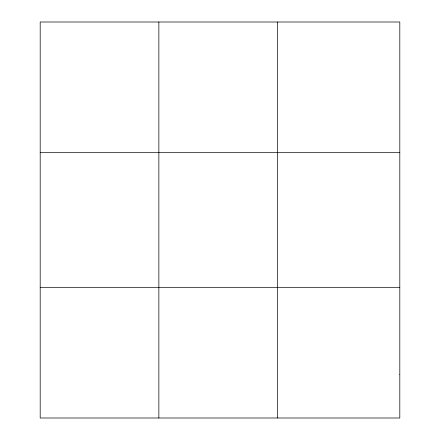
<?xml version="1.0" encoding="UTF-8"?>
<svg xmlns="http://www.w3.org/2000/svg" width="440" height="440" viewBox="0 0 440 440"><rect width="100%" height="100%" fill="white"/><g stroke="black" fill="none" stroke-linecap="round" stroke-linejoin="round"><path stroke-width="0.66" d="M158.862 418L158.862 22M277.541 418L277.541 22M40.188 152.68L399.812 152.68M40.188 287.32L399.812 287.32M399.812 374.44L399.812 418L40.188 418L40.188 22L399.812 22L399.812 374.44"/></g></svg>
